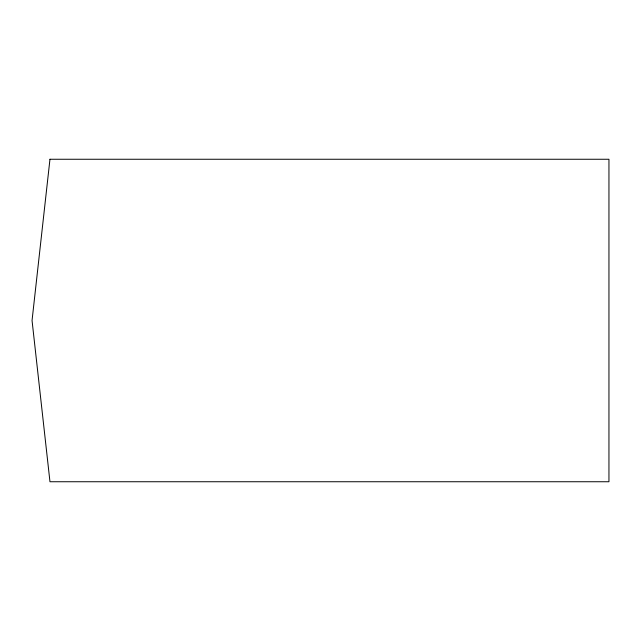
<?xml version="1.0" encoding="UTF-8"?>
<svg xmlns="http://www.w3.org/2000/svg" width="641" height="641" viewBox="0 0 641 641"><rect width="100%" height="100%" fill="white"/><g stroke="black" fill="none" stroke-linecap="round" stroke-linejoin="round"><path stroke-width="0.96" d="M49.966 159.256L32.05 320.516L49.966 481.744L608.95 481.744L608.95 159.256L49.966 159.256"/></g></svg>
